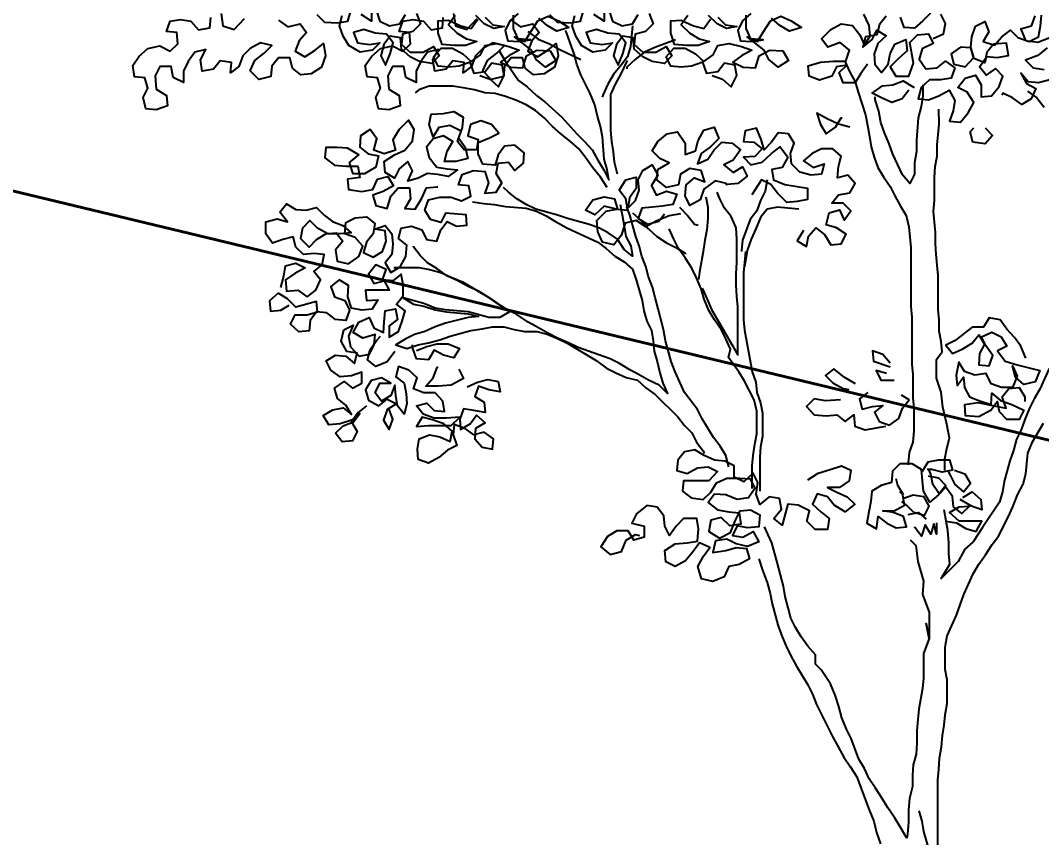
# Model space of a CAD drawing. Header units: millimetres. Extents: x 684983 to 685377, y 990360 to 990509.
# Drawn here: x 685184.005 to 685185.022, y 990449.136 to 990449.95 of the extents above; entities that cross this region are included whole.
import ezdxf

# ---------------------------------------------------------------- set-up
doc = ezdxf.new("R2010")
doc.units = ezdxf.units.MM
doc.header["$PDMODE"] = 35
doc.header["$PDSIZE"] = 0.2
doc.layers.add('BD', color=1, linetype='Continuous', lineweight=40)
doc.layers.add('dim', color=7, linetype='Continuous')
doc.layers.add('MAHAGONY', color=7, linetype='Continuous')
doc.styles.add('DIM', font='ARIALN.TTF', dxfattribs={"width": 0.8, "height": 1})
doc.dimstyles.get("Standard").update_dxf_attribs({"dimtxt": 1, "dimasz": 0.18, "dimexe": 0.18, "dimexo": 0.0625, "dimgap": 0.09, "dimtad": 0, "dimrnd": 0.05, "dimzin": 0, "dimdsep": 46, "dimtxsty": 'DIM', "dimcen": 0.09, "dimse1": 1, "dimse2": 1, "dimsd1": 1, "dimsd2": 1, "dimadec": 0, "dimazin": 0, "dimtfac": 1, "dimtix": 1, "dimtofl": 0, "dimtmove": 2, "dimatfit": 3, "dimfxl": 0, "dimtolj": 1, "dimtzin": 0, "dimarcsym": 0})

# ---------------------------------------------------------------- blocks, each defined once
blk = doc.blocks.new('*D58')
at = {"layer": 'Defpoints', "color": 0, "transparency": 16777216}
for p in [(685177.0895, 990451.441), (685192.3465, 990448.8322), (685192.1055, 990447.83)]:
    blk.add_point(p, dxfattribs=at)
at = {"layer": 'dim', "color": 0, "transparency": 16777216, "insert": (685184.8385, 990450.6377), "char_height": 1, "attachment_point": 5, "rotation": 346.4784, "style": 'DIM'}
blk.add_mtext('\\A1;15.45', dxfattribs=at)
blk = doc.blocks.new('TREE30')
at = {"color": 3, "flags": 128}
for points in [[(-0.4617, 2.0199), (-0.4507, 2.0159), (-0.4417, 2.0079), (-0.4357, 2.0199), (-0.4377, 2.0309), (-0.4487, 2.0329), (-0.4557, 2.0239), (-0.4677, 2.0219), (-0.4717, 2.0339), (-0.4837, 2.0299), (-0.4947, 2.0289), (-0.5058, 2.0298), (-0.5108, 2.0398), (-0.5028, 2.0489), (-0.4908, 2.0489), (-0.4797, 2.0429), (-0.4707, 2.0349), (-0.4607, 2.0419), (-0.4557, 2.0519), (-0.4437, 2.0539), (-0.4307, 2.0509), (-0.4197, 2.0469), (-0.4307, 2.0409), (-0.4397, 2.0339), (-0.4287, 2.0289), (-0.4157, 2.0279), (-0.4117, 2.0409), (-0.4007, 2.047), (-0.3867, 2.046), (-0.3807, 2.036), (-0.3917, 2.0289), (-0.4017, 2.0369), (-0.4067, 2.0469), (-0.4247, 2.0609), (-0.4137, 2.0559), (-0.4077, 2.066), (-0.3997, 2.078), (-0.3887, 2.083), (-0.3777, 2.078), (-0.3667, 2.071), (-0.3797, 2.067), (-0.3897, 2.073), (-0.3987, 2.081)], [(-0.4207, 2.086), (-0.4297, 2.078), (-0.4347, 2.0679), (-0.4317, 2.0569), (-0.4207, 2.0559), (-0.4077, 2.058), (-0.4207, 2.0589), (-0.4257, 2.0699), (-0.4257, 2.084)], [(-0.4558, 2.0819), (-0.4477, 2.0739), (-0.4357, 2.0719), (-0.4467, 2.0699), (-0.4568, 2.0749), (-0.4658, 2.0839)], [(-0.4878, 2.0839), (-0.4948, 2.0739), (-0.4858, 2.0649), (-0.4758, 2.0589), (-0.4647, 2.0559), (-0.4768, 2.0519), (-0.4888, 2.0519), (-0.5018, 2.0529), (-0.5058, 2.0649), (-0.5058, 2.0779), (-0.4948, 2.0789), (-0.4818, 2.0729), (-0.4708, 2.0699), (-0.4638, 2.0799)], [(-0.5719, 2.0898), (-0.5679, 2.0778), (-0.5578, 2.0728), (-0.5468, 2.0748), (-0.5408, 2.0849)], [(-0.5288, 2.0859), (-0.5248, 2.0749), (-0.5328, 2.0668), (-0.5438, 2.0638), (-0.5448, 2.0528), (-0.5358, 2.0448), (-0.5218, 2.0448), (-0.5108, 2.0509), (-0.5048, 2.0409), (-0.5128, 2.0328), (-0.5258, 2.0348), (-0.5358, 2.0398), (-0.5448, 2.0478), (-0.5458, 2.0598), (-0.5568, 2.0618), (-0.5638, 2.0528), (-0.5668, 2.0408), (-0.5618, 2.0308), (-0.5568, 2.0428), (-0.5538, 2.0548), (-0.5608, 2.0638), (-0.5728, 2.0648), (-0.5849, 2.0688), (-0.5959, 2.0658), (-0.5919, 2.0548), (-0.5788, 2.0528), (-0.5678, 2.0548), (-0.5758, 2.0468), (-0.5888, 2.0448), (-0.6009, 2.0518), (-0.6069, 2.0618), (-0.6109, 2.0728), (-0.6079, 2.0838)], [(-0.6349, 2.0848), (-0.6269, 2.0768), (-0.6129, 2.0758), (-0.6019, 2.0778), (-0.5989, 2.0888)], [(-0.5769, 2.0898), (-0.5769, 2.0778), (-0.5879, 2.0848)], [(-0.6759, 2.0787), (-0.6659, 2.0717), (-0.6529, 2.0747), (-0.6459, 2.0657), (-0.6539, 2.0567), (-0.6579, 2.0457), (-0.6479, 2.0397), (-0.6369, 2.0467), (-0.6279, 2.0538), (-0.6259, 2.0407), (-0.6299, 2.0287), (-0.6409, 2.0217), (-0.6519, 2.0207), (-0.6609, 2.0277), (-0.6639, 2.0387), (-0.6759, 2.0387), (-0.6829, 2.0297), (-0.6839, 2.0187), (-0.6969, 2.0157), (-0.7059, 2.0247), (-0.7009, 2.0357), (-0.6909, 2.0437), (-0.6829, 2.0517), (-0.6949, 2.0547), (-0.7059, 2.0487), (-0.7139, 2.0407), (-0.7179, 2.0296), (-0.7269, 2.0226), (-0.7259, 2.0336), (-0.738, 2.0356), (-0.745, 2.0266), (-0.757, 2.0246), (-0.759, 2.0366), (-0.753, 2.0476), (-0.765, 2.0446), (-0.772, 2.0346), (-0.777, 2.0246), (-0.777, 2.0126), (-0.788, 2.0176), (-0.79, 2.0296), (-0.802, 2.0296), (-0.807, 2.0196), (-0.806, 2.0055), (-0.795, 1.9986), (-0.794, 1.9875), (-0.806, 1.9835), (-0.817, 1.9845), (-0.82, 1.9965), (-0.815, 2.0065), (-0.818, 2.0175), (-0.829, 2.0185), (-0.831, 2.0305), (-0.824, 2.0406), (-0.815, 2.0486), (-0.802, 2.0516), (-0.791, 2.0456), (-0.783, 2.0536), (-0.784, 2.0656), (-0.795, 2.0666), (-0.791, 2.0776), (-0.78, 2.0796), (-0.769, 2.0776), (-0.761, 2.0686), (-0.749, 2.0707), (-0.748, 2.0817)], [(-0.737, 2.0857), (-0.735, 2.0727), (-0.723, 2.0687), (-0.712, 2.0807)], [(-0.2141, 2.0199), (-0.2031, 2.0159), (-0.1941, 2.0079), (-0.1881, 2.0199), (-0.1901, 2.0309), (-0.2011, 2.0329), (-0.2081, 2.0239), (-0.2201, 2.0219), (-0.2241, 2.0339), (-0.2361, 2.0299), (-0.2471, 2.0289), (-0.2581, 2.0298), (-0.2632, 2.0398), (-0.2552, 2.0489), (-0.2431, 2.0489), (-0.2321, 2.0429), (-0.2231, 2.0349), (-0.2131, 2.0419), (-0.2081, 2.0519), (-0.1961, 2.0539), (-0.1831, 2.0509), (-0.1721, 2.0469), (-0.1831, 2.0409), (-0.1921, 2.0339), (-0.1811, 2.0289), (-0.1681, 2.0279), (-0.1641, 2.0409), (-0.1531, 2.047), (-0.1391, 2.046), (-0.133, 2.036), (-0.144, 2.0289), (-0.1541, 2.0369), (-0.1591, 2.0469), (-0.1771, 2.0609), (-0.1661, 2.0559), (-0.1601, 2.066), (-0.1521, 2.078), (-0.1411, 2.083), (-0.1301, 2.078), (-0.1191, 2.071), (-0.1321, 2.067), (-0.1421, 2.073), (-0.1511, 2.081)], [(-0.1731, 2.086), (-0.1821, 2.078), (-0.1871, 2.0679), (-0.1841, 2.0569), (-0.1731, 2.0559), (-0.1601, 2.058), (-0.1731, 2.0589), (-0.1781, 2.0699), (-0.1781, 2.084)], [(-0.2081, 2.0819), (-0.2001, 2.0739), (-0.1881, 2.0719), (-0.1991, 2.0699), (-0.2091, 2.0749), (-0.2182, 2.0839)], [(-0.2402, 2.0839), (-0.2472, 2.0739), (-0.2382, 2.0649), (-0.2281, 2.0589), (-0.2171, 2.0559), (-0.2291, 2.0519), (-0.2411, 2.0519), (-0.2542, 2.0529), (-0.2582, 2.0649), (-0.2582, 2.0779), (-0.2472, 2.0789), (-0.2342, 2.0729), (-0.2231, 2.0699), (-0.2162, 2.0799)], [(-0.3243, 2.0898), (-0.3202, 2.0778), (-0.3102, 2.0728), (-0.2992, 2.0748), (-0.2932, 2.0849)], [(-0.2812, 2.0859), (-0.2772, 2.0749), (-0.2852, 2.0668), (-0.2962, 2.0638), (-0.2972, 2.0528), (-0.2882, 2.0448), (-0.2742, 2.0448), (-0.2632, 2.0509), (-0.2572, 2.0409), (-0.2651, 2.0328), (-0.2782, 2.0348), (-0.2882, 2.0398), (-0.2972, 2.0478), (-0.2982, 2.0598), (-0.3092, 2.0618), (-0.3162, 2.0528), (-0.3192, 2.0408), (-0.3142, 2.0308), (-0.3092, 2.0428), (-0.3062, 2.0548), (-0.3132, 2.0638), (-0.3252, 2.0648), (-0.3372, 2.0688), (-0.3483, 2.0658), (-0.3442, 2.0548), (-0.3312, 2.0528), (-0.3202, 2.0548), (-0.3282, 2.0468), (-0.3412, 2.0448), (-0.3532, 2.0518), (-0.3593, 2.0618), (-0.3633, 2.0728), (-0.3603, 2.0838)], [(-0.3873, 2.0848), (-0.3793, 2.0768), (-0.3653, 2.0758), (-0.3543, 2.0778), (-0.3513, 2.0888)], [(-0.3293, 2.0898), (-0.3292, 2.0778), (-0.3403, 2.0848)], [(-0.4283, 2.0787), (-0.4183, 2.0717), (-0.4053, 2.0747), (-0.3983, 2.0657), (-0.4063, 2.0567), (-0.4103, 2.0457), (-0.4003, 2.0397), (-0.3893, 2.0467), (-0.3803, 2.0538), (-0.3783, 2.0407), (-0.3822, 2.0287), (-0.3932, 2.0217), (-0.4043, 2.0207), (-0.4133, 2.0277), (-0.4163, 2.0387), (-0.4283, 2.0387), (-0.4353, 2.0297), (-0.4363, 2.0187), (-0.4493, 2.0157), (-0.4583, 2.0247), (-0.4533, 2.0357), (-0.4433, 2.0437), (-0.4353, 2.0517), (-0.4473, 2.0547), (-0.4583, 2.0487), (-0.4663, 2.0407), (-0.4703, 2.0296), (-0.4793, 2.0226), (-0.4783, 2.0336), (-0.4903, 2.0356), (-0.4973, 2.0266), (-0.5093, 2.0246), (-0.5114, 2.0366), (-0.5054, 2.0476), (-0.5174, 2.0446), (-0.5244, 2.0346), (-0.5294, 2.0246), (-0.5294, 2.0126), (-0.5404, 2.0176), (-0.5424, 2.0296), (-0.5544, 2.0296), (-0.5594, 2.0196), (-0.5584, 2.0055), (-0.5474, 1.9986), (-0.5463, 1.9875), (-0.5584, 1.9835), (-0.5694, 1.9845), (-0.5724, 1.9965), (-0.5674, 2.0065), (-0.5704, 2.0175), (-0.5814, 2.0185), (-0.5834, 2.0305), (-0.5764, 2.0406), (-0.5674, 2.0486), (-0.5544, 2.0516), (-0.5434, 2.0456), (-0.5354, 2.0536), (-0.5364, 2.0656), (-0.5474, 2.0666), (-0.5434, 2.0776), (-0.5324, 2.0796), (-0.5214, 2.0776), (-0.5134, 2.0686), (-0.5014, 2.0707), (-0.5004, 2.0817)], [(-0.4894, 2.0857), (-0.4874, 2.0727), (-0.4754, 2.0687), (-0.4644, 2.0807)], [(0.0211, 2.0591), (0.0321, 2.0641), (0.0341, 2.0751), (0.0291, 2.0852)], [(0.018, 2.0861), (0.01, 2.0781), (0.001, 2.0701), (-0.01, 2.0711), (-0.014, 2.0821)], [(-0.029, 2.0831), (-0.036, 2.0741), (-0.039, 2.0631), (-0.051, 2.0611), (-0.054, 2.05), (-0.044, 2.0581), (-0.039, 2.0681), (-0.029, 2.0621), (-0.038, 2.0541), (-0.042, 2.0431), (-0.041, 2.032), (-0.0339, 2.023), (-0.0269, 2.0321), (-0.025, 2.0431), (-0.02, 2.0531), (-0.008, 2.0581), (-0.0069, 2.0461), (-0.0159, 2.0381), (-0.0249, 2.0291), (-0.0189, 2.0191), (-0.0049, 2.0191), (0.0001, 2.0331), (-0.0039, 2.0551), (0.0041, 2.0631), (0.0161, 2.0641), (0.0211, 2.0541), (0.0091, 2.0481), (0.0061, 2.0371), (0.0131, 2.0271), (0.0251, 2.0281), (0.0341, 2.0351), (0.0441, 2.0281), (0.0401, 2.0171), (0.0291, 2.0151), (0.0171, 2.0151), (0.0081, 2.0071), (0.0051, 1.9951), (0.0161, 1.9941), (0.0271, 1.9981), (0.0381, 2.0041), (0.0441, 1.9931), (0.0422, 1.9821), (0.0382, 1.9711), (0.0502, 1.9701), (0.0582, 1.9801), (0.0642, 1.9911), (0.0572, 2.0021), (0.0471, 2.0071), (0.0551, 2.0171), (0.0661, 2.0201), (0.0722, 2.0101), (0.0722, 1.9971), (0.0832, 1.9981), (0.0912, 2.0081), (0.0952, 2.0192), (0.0872, 2.0272), (0.0772, 2.0201), (0.0701, 2.0291), (0.0781, 2.0402), (0.0891, 2.0392), (0.1012, 2.0412), (0.0991, 2.0542), (0.0851, 2.0532), (0.0781, 2.0442), (0.0761, 2.0332), (0.0641, 2.0381), (0.0611, 2.0492), (0.0501, 2.0501), (0.0401, 2.0431), (0.0431, 2.0321), (0.0551, 2.0291), (0.0641, 2.0391), (0.0611, 2.0502), (0.0621, 2.0612), (0.0661, 2.0722), (0.0761, 2.0772), (0.0801, 2.0662), (0.0741, 2.0562), (0.0861, 2.0522), (0.0941, 2.0612), (0.1031, 2.0682), (0.1111, 2.0602), (0.1232, 2.0562), (0.1332, 2.0612), (0.1352, 2.0722), (0.1361, 2.0842)], [(0.1291, 2.0832), (0.1251, 2.0722), (0.1141, 2.0692), (0.1192, 2.0572), (0.1322, 2.0552), (0.1452, 2.0602)], [(0.1422, 2.0492), (0.1322, 2.0412), (0.1192, 2.0362), (0.1272, 2.0282), (0.1392, 2.0262)], [(0.1452, 2.0152), (0.1332, 2.0122), (0.1222, 2.0132), (0.1142, 2.0222), (0.1202, 2.0112), (0.1302, 2.0062), (0.1252, 1.9952), (0.1152, 1.9891), (0.1052, 1.9961), (0.0952, 2.0011), (0.0942, 1.9991)], [(-0.049, 2.032), (-0.056, 2.022), (-0.062, 2.012), (-0.075, 2.012), (-0.079, 2.023), (-0.071, 2.031), (-0.082, 2.029), (-0.087, 2.019), (-0.1, 2.015), (-0.111, 2.019), (-0.112, 2.03), (-0.099, 2.034), (-0.085, 2.035), (-0.072, 2.035), (-0.068, 2.047), (-0.078, 2.055), (-0.091, 2.05), (-0.098, 2.059), (-0.088, 2.069), (-0.077, 2.075), (-0.065, 2.0731), (-0.057, 2.0631), (-0.052, 2.052), (-0.046, 2.0621), (-0.047, 2.0731), (-0.053, 2.0851)], [(-0.1169, 1.8548), (-0.1239, 1.8438), (-0.1138, 1.8378), (-0.1119, 1.8488), (-0.1039, 1.8578), (-0.0948, 1.8508), (-0.0878, 1.8398), (-0.0768, 1.8408), (-0.0718, 1.8509), (-0.0818, 1.8579), (-0.0928, 1.8608), (-0.0899, 1.8739), (-0.0788, 1.8769), (-0.0738, 1.8659), (-0.0668, 1.8759), (-0.0749, 1.8839), (-0.0869, 1.8839), (-0.0799, 1.8929), (-0.0679, 1.8949), (-0.0619, 1.9049), (-0.0699, 1.9139), (-0.0809, 1.9109), (-0.0799, 1.9229), (-0.0769, 1.9339), (-0.0859, 1.9419), (-0.0979, 1.9419), (-0.1079, 1.9369), (-0.1169, 1.9289), (-0.1069, 1.9219), (-0.0949, 1.9259), (-0.0979, 1.9149), (-0.1089, 1.9139), (-0.1209, 1.9169), (-0.1299, 1.9259), (-0.1309, 1.9369), (-0.127, 1.9479), (-0.133, 1.9579), (-0.144, 1.9589), (-0.151, 1.9489), (-0.159, 1.9409), (-0.162, 1.9519), (-0.167, 1.9639), (-0.179, 1.9609), (-0.181, 1.9498), (-0.17, 1.9489), (-0.161, 1.9419), (-0.169, 1.9338), (-0.181, 1.9328), (-0.173, 1.9248), (-0.161, 1.9278), (-0.151, 1.9369), (-0.142, 1.9439), (-0.1339, 1.9329), (-0.1399, 1.9219), (-0.1509, 1.9198), (-0.1489, 1.9088), (-0.1369, 1.9038), (-0.1239, 1.9019), (-0.1129, 1.8999), (-0.1129, 1.8879), (-0.1239, 1.8858), (-0.1349, 1.8848), (-0.1449, 1.8948), (-0.1519, 1.9038), (-0.1619, 1.9088), (-0.1689, 1.8978), (-0.1719, 1.8928)], [(-0.248, 1.8727), (-0.26, 1.8707), (-0.274, 1.8647), (-0.285, 1.8587), (-0.295, 1.8657), (-0.307, 1.8627), (-0.311, 1.8496), (-0.319, 1.8396), (-0.331, 1.8426), (-0.336, 1.8536), (-0.3371, 1.8656), (-0.3271, 1.8756), (-0.3161, 1.8777), (-0.3291, 1.8807), (-0.3391, 1.8716), (-0.3491, 1.8766), (-0.3411, 1.8876), (-0.3291, 1.8907), (-0.3181, 1.8887), (-0.3151, 1.8777), (-0.304, 1.8767), (-0.3061, 1.8887), (-0.3131, 1.8977), (-0.3061, 1.9087), (-0.2951, 1.9117), (-0.2951, 1.8997), (-0.3021, 1.8897), (-0.304, 1.8787), (-0.296, 1.8867), (-0.292, 1.8977), (-0.2931, 1.9087), (-0.2881, 1.9187), (-0.2781, 1.9247), (-0.272, 1.9137), (-0.279, 1.9027), (-0.274, 1.8927), (-0.263, 1.8967), (-0.252, 1.8937), (-0.256, 1.8827), (-0.267, 1.8807), (-0.289, 1.8787), (-0.293, 1.8677), (-0.283, 1.8617), (-0.271, 1.8647), (-0.265, 1.8727)], [(-0.5821, 1.6682), (-0.5911, 1.6612), (-0.5981, 1.6512), (-0.5921, 1.6412), (-0.5971, 1.6312), (-0.6081, 1.6302), (-0.6151, 1.6392), (-0.6071, 1.6472), (-0.5961, 1.6512), (-0.5891, 1.6602), (-0.5981, 1.6532), (-0.6101, 1.6492), (-0.6221, 1.6482), (-0.6281, 1.6582), (-0.6181, 1.6642), (-0.6071, 1.6662), (-0.5981, 1.6592), (-0.6041, 1.6692), (-0.6131, 1.6762), (-0.6161, 1.6872), (-0.6061, 1.6942), (-0.5971, 1.6872), (-0.5871, 1.6923), (-0.5871, 1.7043), (-0.5981, 1.7003), (-0.6101, 1.6992), (-0.6202, 1.7062), (-0.6252, 1.7162), (-0.6152, 1.7223), (-0.6042, 1.7213), (-0.5951, 1.7133), (-0.5921, 1.7243), (-0.6032, 1.7263), (-0.6092, 1.7373), (-0.6062, 1.7493), (-0.5962, 1.7543), (-0.6012, 1.7423), (-0.5992, 1.7313), (-0.5901, 1.7213), (-0.5791, 1.7233), (-0.5741, 1.7333), (-0.5731, 1.7443), (-0.5862, 1.7403), (-0.5962, 1.7463), (-0.5902, 1.7573), (-0.5792, 1.7623), (-0.5742, 1.7513), (-0.5641, 1.7463), (-0.5632, 1.7573), (-0.5622, 1.7693), (-0.5512, 1.7714), (-0.5491, 1.7603), (-0.5581, 1.7533), (-0.5581, 1.7413), (-0.5481, 1.7473), (-0.5441, 1.7583), (-0.5411, 1.7694), (-0.5502, 1.7764), (-0.5432, 1.7854), (-0.5432, 1.7974), (-0.5452, 1.8084), (-0.5542, 1.8014), (-0.5652, 1.8024), (-0.5612, 1.8134), (-0.5722, 1.8184), (-0.5802, 1.8084), (-0.5742, 1.7984), (-0.5632, 1.8014), (-0.5582, 1.7914), (-0.5832, 1.7913), (-0.5822, 1.7803), (-0.5702, 1.7813), (-0.5762, 1.7713), (-0.5872, 1.7703), (-0.5982, 1.7723), (-0.6022, 1.7843), (-0.6012, 1.7963), (-0.6112, 1.8023), (-0.6202, 1.7953), (-0.6162, 1.7843), (-0.6052, 1.7803), (-0.6002, 1.7703), (-0.6042, 1.7593), (-0.6152, 1.7603), (-0.6242, 1.7673), (-0.6352, 1.7683), (-0.6422, 1.7593), (-0.6432, 1.7483), (-0.6542, 1.7472), (-0.6632, 1.7552), (-0.6582, 1.7653), (-0.6452, 1.7653), (-0.6342, 1.7683), (-0.6352, 1.7793), (-0.6572, 1.7733), (-0.6663, 1.7823), (-0.6763, 1.7883), (-0.6853, 1.7802), (-0.6843, 1.7692), (-0.6733, 1.7702), (-0.6643, 1.7753)], [(0.1195, 1.7189), (0.1144, 1.7319), (0.1074, 1.7409), (0.0994, 1.7499), (0.0924, 1.7599), (0.0804, 1.7619), (0.0744, 1.7519), (0.0624, 1.7519), (0.0444, 1.7379), (0.0344, 1.7329), (0.0414, 1.7239), (0.0524, 1.7289), (0.0624, 1.7349), (0.0694, 1.7439), (0.0754, 1.7339), (0.0704, 1.7239), (0.0694, 1.7119), (0.0804, 1.7109), (0.0844, 1.7219), (0.0774, 1.7319), (0.0724, 1.7419), (0.0834, 1.7469), (0.0934, 1.7419), (0.0994, 1.7319), (0.0894, 1.7269), (0.0974, 1.7159), (0.1105, 1.7119), (0.1345, 1.7059), (0.1295, 1.6939), (0.1175, 1.6909), (0.1085, 1.6989), (0.1055, 1.7109), (0.1105, 1.6999), (0.1055, 1.6879), (0.0935, 1.6879), (0.0825, 1.6919), (0.0774, 1.7029), (0.0654, 1.7009), (0.0544, 1.7049), (0.0484, 1.7149), (0.0454, 1.7008), (0.0464, 1.6898), (0.0534, 1.6988), (0.0544, 1.6878), (0.0595, 1.6778), (0.0705, 1.6738), (0.0825, 1.6698), (0.0835, 1.6819), (0.0925, 1.6739), (0.1045, 1.6699), (0.1175, 1.6639), (0.1125, 1.6539), (0.0995, 1.6538), (0.0915, 1.6618), (0.0895, 1.6729), (0.0825, 1.6638), (0.0695, 1.6568), (0.0555, 1.6578), (0.0545, 1.6698), (0.0685, 1.6718), (0.0875, 1.6679), (0.0985, 1.6659), (0.0945, 1.6779), (0.1015, 1.6869), (0.1125, 1.6879), (0.1185, 1.6779), (0.1185, 1.6729)], [(-0.5521, 1.7263), (-0.5601, 1.7153), (-0.5721, 1.7103), (-0.5811, 1.7173), (-0.5781, 1.7283), (-0.5711, 1.7383), (-0.5671, 1.7423)], [(-0.5291, 1.7273), (-0.5181, 1.7314), (-0.5071, 1.7344), (-0.4951, 1.7344), (-0.4831, 1.7294), (-0.4891, 1.7194), (-0.5001, 1.7224), (-0.5101, 1.7274), (-0.5161, 1.7173), (-0.5291, 1.7183), (-0.5331, 1.7303), (-0.5331, 1.7333)], [(-0.0247, 1.7138), (-0.0327, 1.7228), (-0.0437, 1.7268), (-0.0427, 1.7158), (-0.0247, 1.7098)], [(-0.475, 1.6884), (-0.464, 1.6934), (-0.453, 1.6964), (-0.442, 1.6944), (-0.44, 1.6834), (-0.452, 1.6854), (-0.463, 1.6894), (-0.467, 1.6784), (-0.457, 1.6724), (-0.456, 1.6613), (-0.468, 1.6633), (-0.479, 1.6653), (-0.483, 1.6543), (-0.482, 1.6433), (-0.472, 1.6493), (-0.465, 1.6583), (-0.456, 1.6503), (-0.466, 1.6443), (-0.467, 1.6333), (-0.4589, 1.6243), (-0.4479, 1.6223), (-0.4469, 1.6333), (-0.457, 1.6403), (-0.468, 1.6373), (-0.477, 1.6443), (-0.489, 1.6483), (-0.49, 1.6373), (-0.486, 1.6263), (-0.496, 1.6213), (-0.505, 1.6133), (-0.516, 1.6072), (-0.527, 1.6112), (-0.528, 1.6222), (-0.526, 1.6333), (-0.515, 1.6373), (-0.504, 1.6353), (-0.493, 1.6303), (-0.491, 1.6413), (-0.5, 1.6493), (-0.512, 1.6533), (-0.523, 1.6563), (-0.529, 1.6463), (-0.516, 1.6473), (-0.492, 1.6473), (-0.483, 1.6563), (-0.497, 1.6553), (-0.51, 1.6553), (-0.522, 1.6593), (-0.529, 1.6683), (-0.518, 1.6713), (-0.51, 1.6633), (-0.499, 1.6623), (-0.501, 1.6733), (-0.509, 1.6823), (-0.521, 1.6823), (-0.5321, 1.6863), (-0.5281, 1.6983), (-0.5371, 1.7063), (-0.5481, 1.7103), (-0.5511, 1.6993), (-0.5421, 1.6923), (-0.5401, 1.6813), (-0.5391, 1.6703), (-0.542, 1.6593), (-0.5491, 1.6683), (-0.5511, 1.6793), (-0.5521, 1.6903), (-0.5561, 1.6793), (-0.5661, 1.6733), (-0.5731, 1.6823), (-0.5681, 1.6923), (-0.5561, 1.6923), (-0.5661, 1.6983), (-0.5771, 1.6953), (-0.5831, 1.6853), (-0.5801, 1.6742), (-0.5691, 1.6683), (-0.5601, 1.6753), (-0.5501, 1.6703), (-0.5601, 1.6643), (-0.5641, 1.6532), (-0.558, 1.6432), (-0.554, 1.6543), (-0.5581, 1.6643)], [(-0.484, 1.7074), (-0.479, 1.6974), (-0.492, 1.6903), (-0.506, 1.6893), (-0.5191, 1.6893), (-0.5111, 1.6983), (-0.5071, 1.7093), (-0.5061, 1.7103)], [(-0.0617, 1.6917), (-0.0737, 1.6987), (-0.0847, 1.7077), (-0.0937, 1.7007), (-0.0857, 1.6927), (-0.0747, 1.6867), (-0.0687, 1.6857)], [(-0.0286, 1.7028), (-0.0397, 1.7058), (-0.0346, 1.6958), (-0.0206, 1.6958)], [(-0.0777, 1.6747), (-0.0937, 1.6737), (-0.1057, 1.6757), (-0.1137, 1.6677), (-0.1057, 1.6587), (-0.0927, 1.6577), (-0.0817, 1.6587), (-0.0726, 1.6517), (-0.0636, 1.6587), (-0.0626, 1.6467), (-0.0516, 1.6427), (-0.0296, 1.6467)], [(-0.0486, 1.6827), (-0.0576, 1.6757), (-0.0546, 1.6647), (-0.0436, 1.6677), (-0.0326, 1.6687), (-0.0416, 1.6617), (-0.0366, 1.6517), (-0.0256, 1.6477), (-0.0156, 1.6547), (-0.0116, 1.6658), (-0.0046, 1.6748), (-0.0126, 1.6798)], [(-0.1126, 1.5896), (-0.1016, 1.5966), (-0.0886, 1.6006), (-0.0766, 1.6046), (-0.0666, 1.5997), (-0.0686, 1.5886), (-0.0786, 1.5816), (-0.0916, 1.5816), (-0.0816, 1.5766), (-0.0706, 1.5716), (-0.0625, 1.5636), (-0.0726, 1.5556), (-0.0846, 1.5626), (-0.0916, 1.5716), (-0.1026, 1.5746), (-0.1076, 1.5636), (-0.0986, 1.5556), (-0.0896, 1.5486), (-0.0915, 1.5366), (-0.1046, 1.5366), (-0.1136, 1.5456), (-0.1106, 1.5566), (-0.1226, 1.5626), (-0.1336, 1.5636), (-0.1396, 1.5415), (-0.1486, 1.5485), (-0.1406, 1.5585), (-0.1426, 1.5696), (-0.1536, 1.5715), (-0.1636, 1.5635), (-0.1676, 1.5745), (-0.1657, 1.5866), (-0.1707, 1.5966), (-0.1807, 1.5875), (-0.1907, 1.5925), (-0.1907, 1.6045), (-0.2007, 1.6095), (-0.2117, 1.6105), (-0.2227, 1.6155), (-0.2327, 1.6215), (-0.2438, 1.6195), (-0.2508, 1.6105), (-0.2517, 1.5995), (-0.2407, 1.5965), (-0.2297, 1.6025), (-0.2187, 1.6035), (-0.2087, 1.5985), (-0.2177, 1.5885), (-0.2447, 1.5885), (-0.2457, 1.5775), (-0.2367, 1.5705), (-0.2237, 1.5685), (-0.2157, 1.5765), (-0.2097, 1.5865), (-0.1987, 1.5915), (-0.1847, 1.5915), (-0.1737, 1.5905), (-0.1687, 1.5805), (-0.1757, 1.5705), (-0.1877, 1.5685), (-0.1997, 1.5735), (-0.2117, 1.5745), (-0.2187, 1.5655), (-0.2087, 1.5575), (-0.1967, 1.5555), (-0.1856, 1.5545), (-0.1836, 1.5425), (-0.1956, 1.5405), (-0.2047, 1.5495), (-0.2157, 1.5465), (-0.2177, 1.5345), (-0.2066, 1.5275), (-0.1946, 1.5335), (-0.1896, 1.5465), (-0.1846, 1.5565), (-0.1736, 1.5575), (-0.1636, 1.5525), (-0.1646, 1.5395), (-0.1766, 1.5385), (-0.1876, 1.5405), (-0.1926, 1.5305), (-0.1816, 1.5285), (-0.1706, 1.5345), (-0.1646, 1.5235), (-0.1766, 1.5185), (-0.1886, 1.5215), (-0.1986, 1.5265), (-0.2106, 1.5245), (-0.2136, 1.5124), (-0.1996, 1.5145), (-0.1886, 1.5175), (-0.1776, 1.5165), (-0.1746, 1.5055), (-0.1856, 1.4995), (-0.1966, 1.4974), (-0.2016, 1.4864), (-0.2136, 1.4814), (-0.2256, 1.4844), (-0.2296, 1.4974), (-0.2236, 1.5084), (-0.2166, 1.5174), (-0.2277, 1.5224), (-0.2346, 1.5134), (-0.2426, 1.5034), (-0.2537, 1.4974), (-0.2637, 1.5024), (-0.2647, 1.5144), (-0.2537, 1.5214), (-0.2407, 1.5224), (-0.2297, 1.5244), (-0.2287, 1.5375), (-0.2307, 1.5485), (-0.2447, 1.5484), (-0.2527, 1.5404), (-0.2597, 1.5304), (-0.2647, 1.5404), (-0.2657, 1.5514), (-0.2727, 1.5604), (-0.2837, 1.5624), (-0.2947, 1.5534), (-0.2997, 1.5434), (-0.2867, 1.5404), (-0.2867, 1.5284), (-0.2977, 1.5254), (-0.3037, 1.5354), (-0.3157, 1.5354), (-0.3257, 1.5294), (-0.3327, 1.5183), (-0.3227, 1.5103), (-0.3107, 1.5134), (-0.3057, 1.5254), (-0.2957, 1.5314), (-0.2917, 1.5304)], [(0.0095, 1.5987), (0.0155, 1.6087), (0.0265, 1.6107), (0.0385, 1.6108), (0.0415, 1.5998), (0.0305, 1.5977), (0.0195, 1.6007), (0.0145, 1.6007)], [(0.0345, 1.5457), (0.0456, 1.5437), (0.0556, 1.5377), (0.0666, 1.5347), (0.0726, 1.5457), (0.0486, 1.5457), (0.0385, 1.5547), (0.0485, 1.5607), (0.0596, 1.5617), (0.0516, 1.5537), (0.0425, 1.5607), (0.0415, 1.5717), (0.0345, 1.5817), (0.0265, 1.5737), (0.0175, 1.5657), (0.0105, 1.5777), (0.0095, 1.5887), (0.0085, 1.6007), (-0.0015, 1.6067), (-0.0145, 1.6067), (-0.0225, 1.5987), (-0.0235, 1.5867), (-0.0345, 1.5837), (-0.0445, 1.5777), (-0.0455, 1.5666), (-0.0475, 1.5556), (-0.0495, 1.5436), (-0.0395, 1.5376), (-0.0375, 1.5506), (-0.0285, 1.5436), (-0.0185, 1.5386), (-0.0075, 1.5397), (-0.0105, 1.5507), (-0.0215, 1.5547), (-0.0325, 1.5566), (-0.0205, 1.5567), (-0.0095, 1.5627), (-0.0115, 1.5737), (-0.0145, 1.5767)], [(0.0155, 1.5937), (0.0265, 1.5917), (0.0345, 1.5837), (0.0275, 1.5747), (0.0205, 1.5847), (0.0185, 1.5957), (0.0165, 1.6007)], [(0.0435, 1.5998), (0.0545, 1.5958), (0.0605, 1.5858), (0.0535, 1.5767), (0.0445, 1.5847), (0.0395, 1.5947), (0.0365, 1.5997)], [(-0.0105, 1.5737), (-0.0165, 1.5837), (-0.0185, 1.5907)], [(0.0525, 1.5707), (0.0625, 1.5768), (0.0716, 1.5688), (0.0726, 1.5577), (0.0616, 1.5617), (0.0515, 1.5677), (0.0495, 1.5687)], [(-0.0115, 1.5697), (-0.0005, 1.5737), (0.0105, 1.5717), (0.0165, 1.5617), (0.0115, 1.5517), (0.0005, 1.5547), (-0.0075, 1.5627), (-0.0125, 1.5667)], [(-0.0055, 1.5527), (0.0055, 1.5547), (0.0135, 1.5477)], [(0.0245, 1.5437), (0.0246, 1.5317), (0.0215, 1.5427), (0.0185, 1.5317), (0.0125, 1.5417), (0.0085, 1.5297), (0.0015, 1.5387), (0.0015, 1.5397)]]:
    blk.add_lwpolyline(points, dxfattribs=at)
at = {"color": 15, "flags": 128}
for points in [[(-0.4413, 2.0467), (-0.4343, 2.0347), (-0.4203, 2.0147), (-0.4113, 2.0077), (-0.4012, 1.9987), (-0.3922, 1.9917), (-0.3742, 1.9757), (-0.3582, 1.9577), (-0.3501, 1.9497), (-0.3421, 1.9407), (-0.3361, 1.9297), (-0.3291, 1.9187), (-0.3241, 1.9087), (-0.3261, 1.9197), (-0.3291, 1.9307), (-0.3311, 1.9547), (-0.3331, 1.9657), (-0.3362, 1.9767), (-0.3392, 1.9887), (-0.3442, 2.0007), (-0.3542, 2.0207), (-0.3582, 2.0318), (-0.3612, 2.0428), (-0.3653, 2.0548), (-0.3693, 2.0658), (-0.3703, 2.0678)], [(-0.2992, 2.0728), (-0.3012, 2.0508), (-0.3042, 2.0398), (-0.3112, 2.0308), (-0.3192, 2.0208), (-0.3252, 2.0108), (-0.3302, 1.9998), (-0.3312, 1.9967)], [(-0.3151, 1.9147), (-0.3181, 1.9277), (-0.3191, 1.9387), (-0.3211, 1.9497), (-0.3221, 1.9617), (-0.3222, 1.9998), (-0.3172, 2.0108), (-0.3112, 2.0218), (-0.3042, 2.0358)], [(-0.073, 2.035), (-0.068, 2.024), (-0.062, 2.013), (-0.0589, 2.002), (-0.0509, 1.978), (-0.0489, 1.967), (-0.0469, 1.955), (-0.0449, 1.944), (-0.0419, 1.933), (-0.0379, 1.922), (-0.0318, 1.9119), (-0.0248, 1.9019), (-0.0198, 1.8919), (-0.0138, 1.8809), (-0.0078, 1.8709), (-0.0048, 1.8589), (-0.0027, 1.8369), (-0.0027, 1.7739), (-0.0017, 1.7628), (-0.0016, 1.7128), (-0.0006, 1.7018), (-0.0006, 1.6768), (0.0004, 1.6658), (0.0004, 1.6417), (-0.0006, 1.6297), (-0.0046, 1.6187), (-0.0055, 1.6077), (-0.0055, 1.6057)], [(-0.3261, 1.9007), (-0.3331, 1.9117), (-0.3411, 1.9217), (-0.3491, 1.9327), (-0.3561, 1.9417), (-0.3652, 1.9497), (-0.3752, 1.9577), (-0.3842, 1.9657), (-0.3932, 1.9747), (-0.4022, 1.9827), (-0.4122, 1.9887), (-0.4232, 1.9937), (-0.4343, 1.9977), (-0.4453, 2.0006), (-0.4563, 2.0016), (-0.4673, 2.0046), (-0.4793, 2.0066), (-0.4903, 2.0086), (-0.5153, 2.0086), (-0.5263, 2.0046), (-0.5303, 2.0016)], [(0.0101, 2.0101), (0.0101, 1.9981), (0.0081, 1.987), (0.0051, 1.975), (0.0032, 1.951), (0.0032, 1.939), (0.0012, 1.927), (0.0012, 1.915), (-0.0038, 1.905), (-0.0118, 1.914), (-0.0219, 1.936), (-0.0259, 1.947), (-0.0309, 1.959), (-0.0349, 1.97), (-0.0369, 1.982), (-0.0409, 1.994), (-0.0409, 1.997)], [(0.1212, 2.0032), (0.1312, 1.9962), (0.1392, 1.9862)], [(0.1445, 1.7079), (0.1345, 1.6859), (0.1285, 1.6759), (0.1235, 1.6659), (0.1185, 1.6539), (0.1145, 1.6429), (0.1095, 1.6328), (0.1065, 1.6208), (0.1025, 1.6098), (0.0966, 1.5878), (0.0946, 1.5768), (0.0916, 1.5658), (0.0736, 1.5387), (0.0636, 1.5237), (0.0546, 1.5157), (0.0476, 1.5027), (0.0296, 1.4846), (0.0386, 1.4997), (0.0376, 1.5107), (0.0376, 1.5227), (0.0366, 1.5357), (0.0325, 1.5577)], [(0.0335, 1.5997), (0.0335, 1.6118), (0.0355, 1.6228), (0.0385, 1.6338), (0.0355, 1.6488), (0.0314, 1.6668), (0.0294, 1.6828), (0.0244, 1.6978), (0.0244, 1.7178), (0.0304, 1.7258), (0.0294, 1.7369), (0.0274, 1.7479), (0.0273, 1.7599), (0.0263, 1.7709), (0.0263, 1.8069), (0.0253, 1.8179), (0.0243, 1.8299), (0.0233, 1.8409), (0.0233, 1.8529), (0.0212, 1.875), (0.0222, 1.887), (0.0222, 1.911), (0.0232, 1.923), (0.0252, 1.934), (0.0252, 1.946), (0.0272, 1.9681), (0.0271, 1.9841)], [(-0.1559, 1.9088), (-0.1579, 1.8968), (-0.1629, 1.8868), (-0.1669, 1.8758), (-0.1739, 1.8668), (-0.1819, 1.8448), (-0.1829, 1.8337), (-0.1829, 1.8327)], [(-0.3121, 1.8827), (-0.31, 1.8717), (-0.308, 1.8597), (-0.306, 1.8486), (-0.301, 1.8386), (-0.299, 1.8276), (-0.308, 1.8346), (-0.315, 1.8456), (-0.325, 1.8526), (-0.335, 1.8576), (-0.3461, 1.8616), (-0.3681, 1.8676), (-0.3801, 1.8716), (-0.4021, 1.8776), (-0.4121, 1.8826), (-0.4222, 1.8886), (-0.4312, 1.8956), (-0.4362, 1.9006)], [(-0.2249, 1.7937), (-0.2199, 1.7827), (-0.2149, 1.7707), (-0.2089, 1.7607), (-0.1868, 1.7226), (-0.1868, 1.7497), (-0.1868, 1.7737), (-0.1879, 1.7847), (-0.1889, 1.7967), (-0.1889, 1.8087), (-0.1879, 1.8207), (-0.1879, 1.8457), (-0.1889, 1.8578), (-0.1939, 1.8698), (-0.201, 1.8788), (-0.206, 1.8888), (-0.209, 1.8958)], [(-0.4692, 1.8855), (-0.4572, 1.8835), (-0.4462, 1.8825), (-0.4342, 1.8806), (-0.4121, 1.8786), (-0.4011, 1.8756), (-0.3911, 1.8706), (-0.3811, 1.8646), (-0.3691, 1.8576), (-0.336, 1.8426), (-0.327, 1.8356), (-0.318, 1.8276), (-0.308, 1.8216), (-0.299, 1.8136), (-0.295, 1.8026), (-0.2889, 1.7806), (-0.2869, 1.7696), (-0.2839, 1.7586), (-0.2789, 1.7486), (-0.2769, 1.7376), (-0.2759, 1.7266), (-0.2729, 1.7156), (-0.2699, 1.7036), (-0.2668, 1.6925), (-0.2618, 1.6815), (-0.2708, 1.6905), (-0.2819, 1.6955), (-0.2919, 1.7015), (-0.3019, 1.7065), (-0.3129, 1.7135), (-0.3229, 1.7185), (-0.3349, 1.7225), (-0.357, 1.7305), (-0.367, 1.7355), (-0.379, 1.7405), (-0.389, 1.7455), (-0.399, 1.7515), (-0.41, 1.7575), (-0.422, 1.7655), (-0.4321, 1.7705), (-0.4421, 1.7765), (-0.4521, 1.7835), (-0.4631, 1.7905), (-0.4741, 1.7954), (-0.4851, 1.8014), (-0.4961, 1.8064), (-0.5072, 1.8144), (-0.5172, 1.8204), (-0.5252, 1.8284), (-0.5322, 1.8374), (-0.5322, 1.8384)], [(-0.221, 1.8908), (-0.219, 1.8798), (-0.219, 1.8677), (-0.2199, 1.8557), (-0.2219, 1.8447), (-0.2239, 1.8327), (-0.2279, 1.8107), (-0.2289, 1.8027)], [(-0.1967, 1.6035), (-0.1997, 1.6155), (-0.2057, 1.6255), (-0.2127, 1.6345), (-0.2248, 1.6546), (-0.2298, 1.6646), (-0.2438, 1.6826), (-0.2538, 1.7046), (-0.2579, 1.7156), (-0.2639, 1.7376), (-0.2659, 1.7496), (-0.2719, 1.7716), (-0.2749, 1.7836), (-0.2779, 1.7946), (-0.282, 1.8056), (-0.285, 1.8166), (-0.289, 1.8276), (-0.292, 1.8386), (-0.296, 1.8497), (-0.302, 1.8717), (-0.305, 1.8797)], [(-0.299, 1.8737), (-0.29, 1.8657), (-0.282, 1.8567), (-0.273, 1.8487), (-0.263, 1.8417), (-0.253, 1.8367), (-0.2429, 1.8307), (-0.2429, 1.8297)], [(-0.1219, 1.8778), (-0.1339, 1.8788), (-0.1449, 1.8798), (-0.1559, 1.8778), (-0.1629, 1.8688), (-0.1679, 1.8568), (-0.1729, 1.8458), (-0.1769, 1.8337), (-0.1789, 1.8227), (-0.1799, 1.8167)], [(-0.1717, 1.5805), (-0.1717, 1.6046), (-0.1707, 1.6156), (-0.1687, 1.6276), (-0.1667, 1.6386), (-0.1667, 1.6626), (-0.1697, 1.6746), (-0.1798, 1.6946), (-0.1858, 1.7046), (-0.1968, 1.7196), (-0.1948, 1.7286), (-0.1998, 1.7396), (-0.2048, 1.7497), (-0.2119, 1.7597), (-0.2179, 1.7697), (-0.2229, 1.7817), (-0.2259, 1.7927), (-0.2309, 1.8047), (-0.2359, 1.8147), (-0.2429, 1.8257), (-0.25, 1.8357), (-0.255, 1.8457), (-0.26, 1.8567)], [(0.0259, 1.1964), (0.0258, 1.2705), (0.0268, 1.2815), (0.0278, 1.2935), (0.0298, 1.3055), (0.0308, 1.3175), (0.0327, 1.3285), (0.0337, 1.3395), (0.0357, 1.3515), (0.0357, 1.3766), (0.0337, 1.3876), (0.0337, 1.4116), (0.0357, 1.4236), (0.0457, 1.4456), (0.0536, 1.4677), (0.0636, 1.4897), (0.0696, 1.4997), (0.0766, 1.5097), (0.0836, 1.5207), (0.0906, 1.5297), (0.1006, 1.5498), (0.1056, 1.5608), (0.1106, 1.5738), (0.1166, 1.5848), (0.1196, 1.5958), (0.1216, 1.6178), (0.1266, 1.6299), (0.1385, 1.6499)], [(-0.1789, 1.8327), (-0.1799, 1.8207), (-0.1809, 1.8097), (-0.1808, 1.7597), (-0.1798, 1.7487), (-0.1718, 1.7046), (-0.1678, 1.6936), (-0.1667, 1.6826), (-0.1627, 1.6716), (-0.1607, 1.6606), (-0.1607, 1.6356), (-0.1627, 1.6246), (-0.1637, 1.6136), (-0.1636, 1.5775)], [(-0.5532, 1.8154), (-0.5262, 1.8154), (-0.5152, 1.8134), (-0.5031, 1.8104), (-0.4921, 1.8054), (-0.4801, 1.8004), (-0.4501, 1.7825), (-0.43, 1.7685), (-0.4401, 1.7624), (-0.4521, 1.7624), (-0.4741, 1.7684), (-0.4981, 1.7704), (-0.5091, 1.7724), (-0.5211, 1.7774), (-0.5432, 1.7834), (-0.5321, 1.7764), (-0.5211, 1.7744), (-0.5091, 1.7704), (-0.4971, 1.7684), (-0.4861, 1.7674), (-0.4741, 1.7664), (-0.4631, 1.7634), (-0.4741, 1.7624), (-0.4981, 1.7564), (-0.5091, 1.7524), (-0.5201, 1.7474), (-0.5311, 1.7444), (-0.5411, 1.7393), (-0.5511, 1.7333), (-0.5391, 1.7293), (-0.5271, 1.7333), (-0.5161, 1.7354), (-0.5041, 1.7384), (-0.4931, 1.7424), (-0.4711, 1.7484), (-0.4591, 1.7504), (-0.448, 1.7524), (-0.436, 1.7524), (-0.425, 1.7495), (-0.414, 1.7475), (-0.401, 1.7475), (-0.39, 1.7445), (-0.378, 1.7395), (-0.368, 1.7345), (-0.3379, 1.7165), (-0.3269, 1.7085), (-0.3169, 1.7035), (-0.3059, 1.6985), (-0.2939, 1.6955), (-0.2849, 1.6875), (-0.2748, 1.6805), (-0.2508, 1.6565), (-0.2438, 1.6475), (-0.2358, 1.6395), (-0.2308, 1.6295), (-0.2237, 1.6205), (-0.2227, 1.6175)], [(-0.0072, 1.2084), (-0.0142, 1.2204), (-0.0202, 1.2304), (-0.0272, 1.2404), (-0.0332, 1.2504), (-0.0403, 1.2614), (-0.0473, 1.2714), (-0.0523, 1.2824), (-0.0583, 1.2924), (-0.0663, 1.3144), (-0.0713, 1.3244), (-0.0764, 1.3364), (-0.0794, 1.3484), (-0.0834, 1.3604), (-0.0884, 1.3724), (-0.0984, 1.3874), (-0.1044, 1.3934), (-0.1044, 1.4035), (-0.1125, 1.4125), (-0.1195, 1.4225), (-0.1255, 1.4325), (-0.1305, 1.4425), (-0.1335, 1.4535), (-0.1365, 1.4655), (-0.1385, 1.4765), (-0.1446, 1.5005), (-0.1506, 1.5225), (-0.1586, 1.5395)], [(-0.0035, 1.5256), (0.0025, 1.5196), (0.0046, 1.5026), (0.0106, 1.4816), (0.0096, 1.4676), (0.0166, 1.4486), (0.0166, 1.4206), (0.0136, 1.4366), (0.0166, 1.4206), (0.0107, 1.4046), (0.0107, 1.3785), (0.0097, 1.3675), (0.0057, 1.3455), (0.0047, 1.3345), (0.0037, 1.3225), (0.0037, 1.3095), (0.0027, 1.2975), (-0.0002, 1.2864), (-0.0012, 1.2754), (-0.0012, 1.2634), (-0.0042, 1.2504), (-0.0052, 1.2384), (-0.0052, 1.2254), (-0.0062, 1.2124), (-0.0072, 1.2084)], [(-0.1646, 1.5055), (-0.1606, 1.4935), (-0.1556, 1.4805), (-0.1525, 1.4685), (-0.1505, 1.4575), (-0.1445, 1.4354), (-0.1405, 1.4244), (-0.1355, 1.4124), (-0.1305, 1.4024), (-0.1244, 1.3914), (-0.1124, 1.3714), (-0.1074, 1.3614), (-0.1034, 1.3504), (-0.0863, 1.3164), (-0.0743, 1.2944), (-0.0673, 1.2844), (-0.0603, 1.2734), (-0.0523, 1.2514), (-0.0472, 1.2384), (-0.0422, 1.2264), (-0.0392, 1.2144), (-0.0352, 1.2023)], [(0.0058, 1.2374), (0.0088, 1.2264), (0.0108, 1.2154), (0.0169, 1.1934), (0.0179, 1.1814), (0.0199, 1.1594), (0.0219, 1.1484), (0.0229, 1.1443)]]:
    blk.add_lwpolyline(points, dxfattribs=at)
at = {"flags": 128}
for points in [[(-0.4103, 2.0667), (-0.3993, 2.0587), (-0.3873, 2.0537), (-0.3763, 2.0477), (-0.3542, 2.0368)], [(-0.2532, 2.0579), (-0.2752, 2.0498), (-0.2862, 2.0448), (-0.2962, 2.0368), (-0.3052, 2.0288), (-0.3052, 2.0268)], [(-0.249, 1.8797), (-0.24, 1.8707), (-0.233, 1.8617), (-0.229, 1.8607)]]:
    blk.add_lwpolyline(points, dxfattribs=at)
at = {"color": 86, "flags": 128}
for points in [[(-0.0049, 2.0041), (-0.0119, 1.995), (-0.0229, 1.991), (-0.0339, 1.996), (-0.0439, 2.001), (-0.0329, 2.009), (-0.0219, 2.01), (-0.0109, 2.0141), (-0.0009, 2.0081), (0.0011, 2.0071)], [(-0.0679, 1.965), (-0.0799, 1.968), (-0.0919, 1.9739), (-0.103, 1.9799), (-0.0989, 1.9679), (-0.0929, 1.9579), (-0.0829, 1.9649), (-0.0769, 1.975), (-0.0759, 1.975)], [(0.0762, 1.9641), (0.0842, 1.9561), (0.0762, 1.9471), (0.0632, 1.9491), (0.0602, 1.9601), (0.0642, 1.9641)]]:
    blk.add_lwpolyline(points, dxfattribs=at)
at = {"color": 74, "flags": 128}
blk.add_lwpolyline([(-0.6733, 1.7943), (-0.6703, 1.8063), (-0.6683, 1.8173), (-0.6573, 1.8203), (-0.6473, 1.8153), (-0.6583, 1.8093), (-0.6683, 1.8023), (-0.6673, 1.7903), (-0.6553, 1.7913), (-0.6452, 1.7843), (-0.6362, 1.7913), (-0.6312, 1.8023), (-0.6383, 1.8113), (-0.6293, 1.8183), (-0.6273, 1.8293), (-0.6383, 1.8303), (-0.6493, 1.8293), (-0.6573, 1.8373), (-0.6603, 1.8483), (-0.6713, 1.8453), (-0.6823, 1.8413), (-0.6893, 1.8513), (-0.6894, 1.8643), (-0.6773, 1.8673), (-0.6663, 1.8643), (-0.6744, 1.8743), (-0.6674, 1.8833), (-0.6573, 1.8773), (-0.6463, 1.8764), (-0.6353, 1.8794), (-0.6273, 1.8714), (-0.6183, 1.8644), (-0.6073, 1.8604), (-0.5983, 1.8524), (-0.6103, 1.8514), (-0.6233, 1.8514), (-0.6343, 1.8574), (-0.6423, 1.8654), (-0.6503, 1.8573), (-0.6523, 1.8463), (-0.6433, 1.8373), (-0.6353, 1.8453), (-0.6253, 1.8514), (-0.6143, 1.8524), (-0.6073, 1.8434), (-0.6153, 1.8343), (-0.6133, 1.8223), (-0.6012, 1.8193), (-0.5902, 1.8274), (-0.5862, 1.8384), (-0.5943, 1.8474), (-0.6053, 1.8514), (-0.6043, 1.8634), (-0.5943, 1.8684), (-0.5823, 1.8694), (-0.5733, 1.8624), (-0.5752, 1.8514), (-0.5822, 1.8424), (-0.5852, 1.8314), (-0.5752, 1.8264), (-0.5652, 1.8324), (-0.5612, 1.8434), (-0.5622, 1.8544), (-0.5732, 1.8564), (-0.5622, 1.8604), (-0.5552, 1.8514), (-0.5542, 1.8404), (-0.5552, 1.8294), (-0.5622, 1.8204), (-0.5562, 1.8104), (-0.5462, 1.8164), (-0.5402, 1.8274), (-0.5392, 1.8394), (-0.5482, 1.8464), (-0.5452, 1.8574), (-0.5342, 1.8594), (-0.5232, 1.8555), (-0.5182, 1.8454), (-0.5072, 1.8435), (-0.5032, 1.8555), (-0.4962, 1.8645), (-0.4862, 1.8595), (-0.4752, 1.8605), (-0.4762, 1.8715), (-0.4982, 1.8735), (-0.5032, 1.8635), (-0.5142, 1.8665), (-0.5202, 1.8765), (-0.5162, 1.8875), (-0.5042, 1.8905), (-0.4922, 1.8905), (-0.4812, 1.8865), (-0.4712, 1.8915), (-0.4732, 1.9025), (-0.4842, 1.9035), (-0.4802, 1.9145), (-0.4682, 1.9186), (-0.4562, 1.9176), (-0.4522, 1.9056), (-0.4562, 1.8945), (-0.4442, 1.8956), (-0.4382, 1.9056), (-0.4442, 1.9156), (-0.4422, 1.9266), (-0.4312, 1.9276), (-0.4242, 1.9186), (-0.4152, 1.9266), (-0.4142, 1.9376), (-0.4242, 1.9456), (-0.4352, 1.9446), (-0.4422, 1.9356), (-0.4452, 1.9246), (-0.4582, 1.9256), (-0.4632, 1.9366), (-0.4632, 1.9486), (-0.4512, 1.9536), (-0.4412, 1.9586), (-0.4492, 1.9676), (-0.4603, 1.9716), (-0.4713, 1.9676), (-0.4743, 1.9556), (-0.4632, 1.9516), (-0.4652, 1.9406), (-0.4782, 1.9406), (-0.4853, 1.9496), (-0.4813, 1.9606), (-0.4933, 1.9666), (-0.5053, 1.9646), (-0.5113, 1.9545), (-0.5153, 1.9676), (-0.5133, 1.9786), (-0.5003, 1.9796), (-0.4893, 1.9816), (-0.4793, 1.9756), (-0.4803, 1.9646), (-0.4843, 1.9536), (-0.4772, 1.9436), (-0.4742, 1.9316), (-0.4872, 1.9285), (-0.4993, 1.9285), (-0.4963, 1.9395), (-0.4903, 1.9496), (-0.5003, 1.9556), (-0.5113, 1.9525), (-0.5183, 1.9435), (-0.5153, 1.9325), (-0.5073, 1.9225), (-0.4962, 1.9205), (-0.4852, 1.9195), (-0.4952, 1.9125), (-0.5062, 1.9145), (-0.5173, 1.9155), (-0.5273, 1.9105), (-0.5383, 1.9075), (-0.5333, 1.9185), (-0.5383, 1.9285), (-0.5473, 1.9205), (-0.5523, 1.9105), (-0.5623, 1.9165), (-0.5633, 1.9285), (-0.5523, 1.9355), (-0.5413, 1.9405), (-0.5333, 1.9505), (-0.5313, 1.9625), (-0.5373, 1.9725), (-0.5473, 1.9625), (-0.5543, 1.9515), (-0.5513, 1.9405), (-0.5633, 1.9365), (-0.5743, 1.9405), (-0.5713, 1.9525), (-0.5784, 1.9625), (-0.5884, 1.9555), (-0.5893, 1.9435), (-0.5803, 1.9365), (-0.5693, 1.9345), (-0.5723, 1.9225), (-0.5843, 1.9154), (-0.5963, 1.9154), (-0.6003, 1.9274), (-0.5903, 1.9355), (-0.6024, 1.9425), (-0.6134, 1.9434), (-0.6254, 1.9434), (-0.6264, 1.9324), (-0.6163, 1.9244), (-0.6033, 1.9234), (-0.5913, 1.9234), (-0.5893, 1.9114), (-0.6023, 1.9094), (-0.6013, 1.8984), (-0.5873, 1.8964), (-0.5753, 1.8984), (-0.5703, 1.9095), (-0.5593, 1.9125), (-0.5533, 1.9025), (-0.5643, 1.8964), (-0.5753, 1.8924), (-0.5723, 1.8814), (-0.5603, 1.8784), (-0.5563, 1.8915), (-0.5483, 1.9005), (-0.5363, 1.9005), (-0.5352, 1.8885), (-0.5412, 1.8785), (-0.5302, 1.8775), (-0.5232, 1.8895), (-0.5182, 1.9005), (-0.5072, 1.9015), (-0.5062, 1.9015)], dxfattribs=at)
at = {"color": 105, "flags": 128}
blk.add_lwpolyline([(-0.199, 1.9048), (-0.211, 1.9078), (-0.223, 1.8988), (-0.227, 1.8877), (-0.238, 1.8817), (-0.243, 1.8917), (-0.242, 1.9037), (-0.233, 1.9108), (-0.222, 1.9068), (-0.226, 1.9188), (-0.238, 1.9208), (-0.248, 1.9148), (-0.25, 1.9037), (-0.263, 1.9007), (-0.273, 1.9087), (-0.2721, 1.9197), (-0.26, 1.9268), (-0.2701, 1.9317), (-0.2781, 1.9397), (-0.2721, 1.9498), (-0.2621, 1.9578), (-0.2511, 1.9598), (-0.2431, 1.9478), (-0.243, 1.9358), (-0.232, 1.9398), (-0.229, 1.9508), (-0.223, 1.9618), (-0.212, 1.9648), (-0.207, 1.9528), (-0.216, 1.9438), (-0.226, 1.9368), (-0.23, 1.9258), (-0.219, 1.9308), (-0.212, 1.9408), (-0.204, 1.9488), (-0.193, 1.9478), (-0.184, 1.9408), (-0.192, 1.9298), (-0.202, 1.9248), (-0.192, 1.9168), (-0.182, 1.9228), (-0.177, 1.9128), (-0.187, 1.9048), (-0.198, 1.9038), (-0.2, 1.9038)], dxfattribs=at)

msp = doc.modelspace()

# ---------------------------------------------------------------- linework, layer by layer
at = {"layer": 'BD'}
msp.add_line((685192.1055, 990447.83), (685177.0895, 990451.441), dxfattribs=at)

# ---------------------------------------------------------------- block references
at = {"layer": 'MAHAGONY', "color": 7, "xscale": 0.9355958136093464, "yscale": 0.9355958136093464, "zscale": 0.9355958136093464}
msp.add_blockref('TREE30', (685184.8945, 990448.005, 98.713), dxfattribs=at)

# ---------------------------------------------------------------- dimensions: what is measured, and where the dimension line sits
at = {"layer": 'dim'}
dim = msp.add_aligned_dim(p1=(685177.0895, 990451.441), p2=(685192.1055, 990447.83), distance=1.0307, dimstyle='Standard', dxfattribs=at)
dim.commit()
dim.dimension.update_dxf_attribs({"geometry": '*D58', "text_midpoint": (685184.8385, 990450.6377)})

doc.saveas('drawing.dxf')
